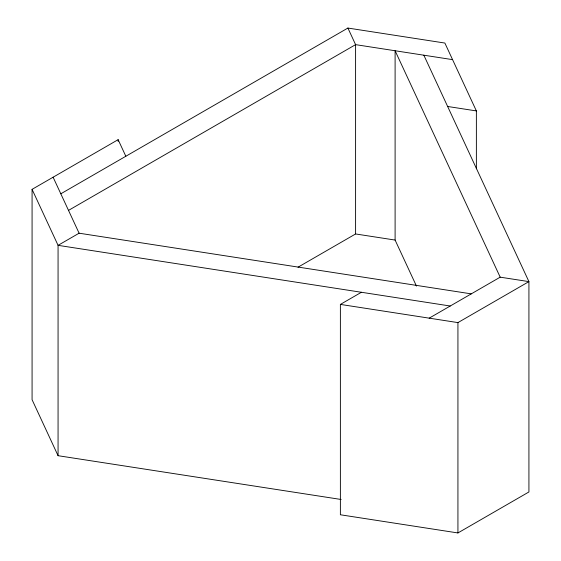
<?xml version="1.0" encoding="UTF-8"?>
<svg xmlns="http://www.w3.org/2000/svg" width="561" height="561" viewBox="0 0 561 561"><rect width="100%" height="100%" fill="white"/><g stroke="black" fill="none" stroke-linecap="round" stroke-linejoin="round"><path stroke-width="0.84" d="M341.151 499.486L58.064 455.693L32.075 399.705L32.075 189.352L118.133 139.668L125.832 156.26M60.812 193.797L347.897 28.05L444.873 43.05L476.373 110.924L476.373 168.77M68.512 210.389L355.597 44.642L452.573 59.641M471.268 293.866L79.101 233.201L58.064 245.339L58.064 455.693M298.031 267.19L355.597 233.958L395.105 240.066L416.465 286.089M423.843 55.195L528.925 281.615L528.925 491.962L457.93 532.95L340.38 514.767L340.38 304.413L361.41 292.267M429.193 318.157L500.188 277.169L528.925 281.615L457.93 322.603L340.38 304.413M447.643 106.478L476.373 110.924M450.231 306.011L58.064 245.339L32.075 189.352M500.188 277.169L395.105 50.749L395.105 240.066M347.897 28.05L355.597 44.642L355.597 233.958M53.113 177.206L79.101 233.201M457.93 322.603L457.93 532.95M118.133 139.668L118.133 141.421"/></g></svg>
